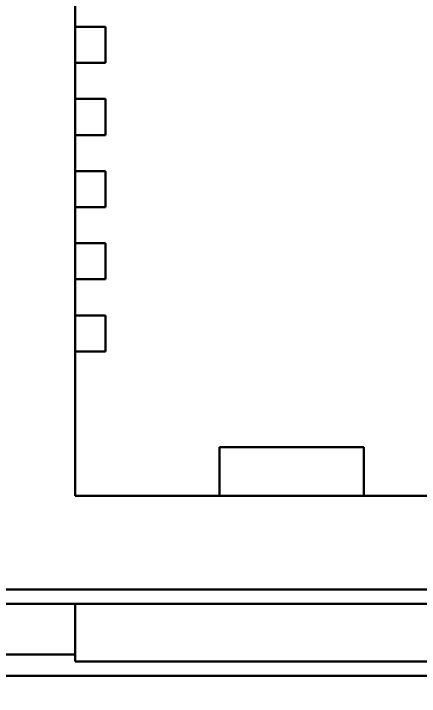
# Model space of a CAD drawing. Header units: millimetres. Extents: x -105 to 105, y -148 to 148.
# Drawn here: x -69.18 to -63.55, y 38.57 to 48.04 of the extents above; entities that cross this region are included whole.
import ezdxf

# ---------------------------------------------------------------- set-up
doc = ezdxf.new("R2010")
doc.units = ezdxf.units.MM
doc.header["$PDSIZE"] = -5
doc.layers.get('0').update_dxf_attribs({"lineweight": 18})
doc.styles.get("Standard").update_dxf_attribs({"font": 'txt.shx'})
doc.dimstyles.get("Standard").update_dxf_attribs({"dimtxt": 0.18, "dimasz": 0.18, "dimexe": 0.18, "dimexo": 0.0625, "dimgap": 0.09, "dimtad": 0, "dimtih": 1, "dimtoh": 1, "dimdec": 4, "dimzin": 0, "dimdsep": 46, "dimtxsty": 'Standard', "dimcen": 0.09, "dimdle": 0.36, "dimadec": 0, "dimazin": 0, "dimtfac": 1, "dimtdec": 4, "dimtofl": 0, "dimtmove": 0, "dimatfit": 3, "dimfxl": 1, "dimtolj": 1, "dimarcsym": 0})

# ---------------------------------------------------------------- blocks, each defined once
blk = doc.blocks.new('*D4')
at = {"color": 0, "lineweight": -2, "transparency": 16777216}
for p, q in [((-80.5214, 39.2313), (-80.5214, 28.6417)), ((-45.5214, 39.2313), (-45.5214, 28.6417)), ((-78.0214, 29.8917), (-48.0214, 29.8917))]:
    blk.add_line(p, q, dxfattribs=at)
at = {"color": 0, "transparency": 16777216}
for points in [[(-78.0214, 30.3084), (-78.0214, 29.4751), (-80.5214, 29.8917)], [(-48.0214, 30.3084), (-48.0214, 29.4751), (-45.5214, 29.8917)]]:
    blk.add_solid(points, dxfattribs=at)
at = {"layer": 'Defpoints', "color": 0, "transparency": 16777216}
for p in [(-80.5214, 39.8563), (-45.5214, 39.8563), (-45.5214, 29.8917)]:
    blk.add_point(p, dxfattribs=at)
at = {"color": 0, "transparency": 16777216, "insert": (-63.0214, 31.7667), "char_height": 2.5, "width": 13.444364, "attachment_point": 5}
blk.add_mtext('\\A1;35.6', dxfattribs=at)

msp = doc.modelspace()

# ---------------------------------------------------------------- linework, layer by layer
at = {"color": 7, "lineweight": 30, "ltscale": 0.3}
msp.add_line((-68.3214, 41.3563), (-68.3214, 53.3563), dxfattribs=at)
at = {"color": 7, "lineweight": 30, "ltscale": 0.010482}
for p, q in [((-67.9021, 47.8563), (-68.3214, 47.8563)), ((-67.9021, 47.3563), (-68.3214, 47.3563)), ((-67.9021, 46.8563), (-68.3214, 46.8563)), ((-67.9021, 46.3563), (-68.3214, 46.3563)), ((-67.9021, 45.8563), (-68.3214, 45.8563)), ((-67.9021, 45.3563), (-68.3214, 45.3563)), ((-67.9021, 44.8563), (-68.3214, 44.8563)), ((-67.9021, 44.3563), (-68.3214, 44.3563)), ((-67.9021, 43.8563), (-68.3214, 43.8563)), ((-67.9021, 43.3563), (-68.3214, 43.3563))]:
    msp.add_line(p, q, dxfattribs=at)
at = {"color": 7, "lineweight": 30, "ltscale": 0.0125}
for p, q in [((-67.9021, 47.8563), (-67.9021, 47.3563)), ((-67.9021, 46.8563), (-67.9021, 46.3563)), ((-67.9021, 45.8563), (-67.9021, 45.3563)), ((-67.9021, 44.8563), (-67.9021, 44.3563)), ((-67.9021, 43.8563), (-67.9021, 43.3563))]:
    msp.add_line(p, q, dxfattribs=at)
at = {"color": 7, "lineweight": 30, "ltscale": 0.05}
for p, q in [((-64.3214, 42.0281), (-66.3214, 42.0281)), ((-66.3214, 41.3563), (-68.3214, 41.3563)), ((-64.3214, 41.3563), (-66.3214, 41.3563))]:
    msp.add_line(p, q, dxfattribs=at)
at = {"color": 7, "lineweight": 30, "ltscale": 0.016795}
for p, q in [((-66.3214, 41.3563), (-66.3214, 42.0281)), ((-64.3214, 41.3563), (-64.3214, 42.0281))]:
    msp.add_line(p, q, dxfattribs=at)
at = {"color": 7, "lineweight": 30, "ltscale": 0.025}
msp.add_line((-63.3214, 41.3563), (-64.3214, 41.3563), dxfattribs=at)
at = {"color": 7, "lineweight": 30, "ltscale": 0.39}
for p, q in [((-56.5214, 40.0563), (-72.1214, 40.0563)), ((-56.5214, 39.8563), (-72.1214, 39.8563))]:
    msp.add_line(p, q, dxfattribs=at)
at = {"color": 7, "lineweight": 30, "ltscale": 0.0975}
msp.add_line((-68.3214, 39.8563), (-72.2214, 39.8563), dxfattribs=at)
at = {"color": 7, "lineweight": 30, "ltscale": 0.02}
msp.add_line((-68.3214, 39.8563), (-68.3214, 39.0563), dxfattribs=at)
at = {"color": 7, "lineweight": 30, "ltscale": 0.1225}
msp.add_line((-68.3214, 39.1563), (-73.2214, 39.1563), dxfattribs=at)
at = {"color": 7, "lineweight": 30, "ltscale": 0.2}
msp.add_line((-68.3214, 39.0563), (-60.3214, 39.0563), dxfattribs=at)
at = {"color": 7, "lineweight": 30}
msp.add_line((-52.8214, 38.8563), (-73.2214, 38.8563), dxfattribs=at)

# ---------------------------------------------------------------- dimensions: what is measured, and where the dimension line sits
dim = msp.add_aligned_dim(p1=(-80.5214, 39.8563), p2=(-45.5214, 39.8563), distance=-9.9645, text='<>.6', dimstyle='Standard', override={"dimtxt": 2.5, "dimasz": 2.5, "dimexe": 1.25, "dimexo": 0.625, "dimgap": 0.625, "dimtad": 1, "dimtih": 0, "dimtoh": 0, "dimdec": 2, "dimzin": 8, "dimdsep": 44, "dimdle": 5, "dimtdec": 2, "dimtofl": 1, "dimatfit": 0, "dimarcsym": 1})
dim.commit()
dim.dimension.update_dxf_attribs({"geometry": '*D4', "text_midpoint": (-63.0214, 31.7667)})

doc.saveas('drawing.dxf')
